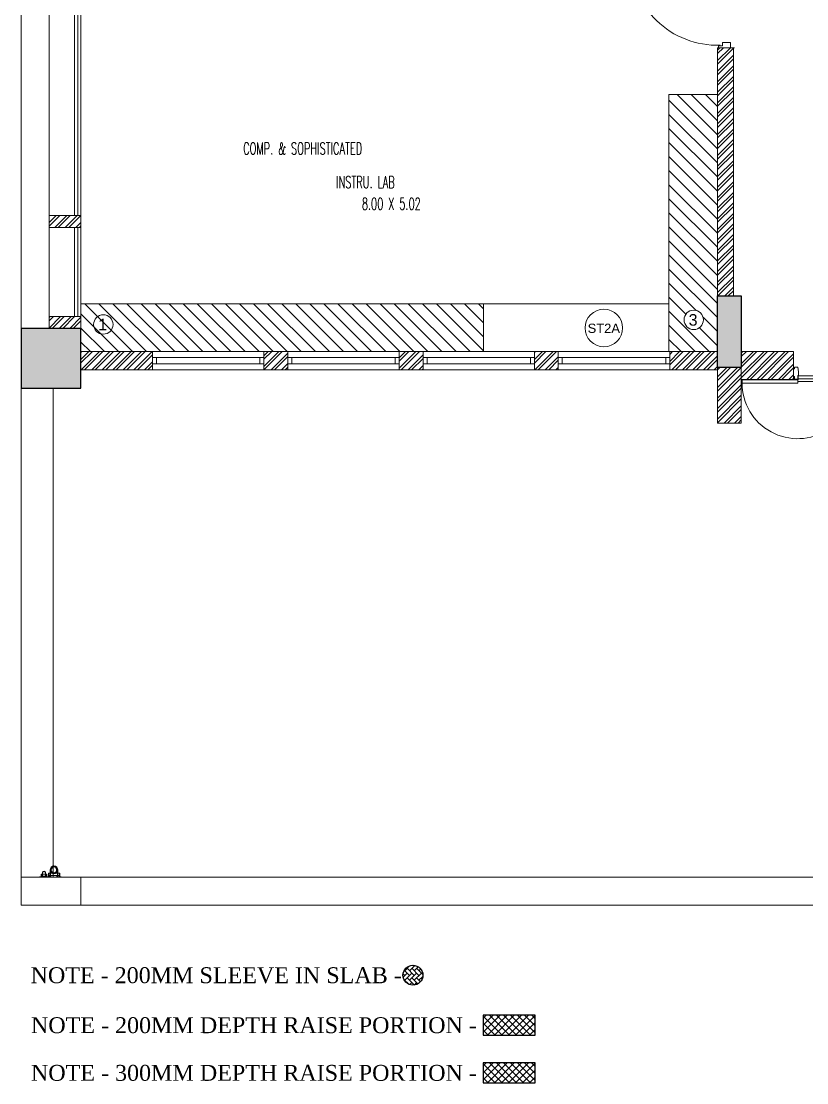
# Model space of a CAD drawing. Header units: inches. Extents: x 5899882 to 5988838, y -468923 to -96891.
# Drawn here: x 5958079 to 5967952, y -399516 to -386169 of the extents above; entities that cross this region are included whole.
import ezdxf

# ---------------------------------------------------------------- set-up
doc = ezdxf.new("R2010")
doc.units = ezdxf.units.IN
doc.header["$MEASUREMENT"] = 0
doc.linetypes.add('1', pattern=[0])
for name, color, linetype in [('0 slc  sleeve 200mm', 3, '1'), ('0 slc sleeve', 5, 'Continuous'), ('0- SLC ARCH LAYOUT', 7, 'Continuous'), ('0-SLC- Waste water down take', 6, 'Continuous'), ('0-SLC-100mm Soil Pipe', 190, 'Continuous'), ('0-SLC-DOMESTIC LINE', 5, 'DOMESTIC_LINE'), ('0-SLC-Raised portion', 1, 'Continuous')]:
    doc.layers.add(name, color=color, linetype=linetype)
for name, color, linetype, lineweight in [('0-SLC-CLAMPS', 7, 'Continuous', 9), ('0-SLC-P-Angle', 6, 'Continuous', 0), ('ARCL-HATCH-B', 8, 'Continuous', 5), ('ARLC-COL', 8, 'Continuous', 30), ('ARLC-DOOR-W', 8, 'Continuous', 5), ('ARLC-ELE0', 8, 'Continuous', 9), ('ARLC-EXIS.FURN', 8, 'Continuous', 9), ('ARLC-FUR (NOMN)', 8, 'Continuous', 9), ('ARLC-FURN', 8, 'Continuous', 9), ('ARLC-HATCH-C', 8, 'Continuous', 5), ('ARLC-TEXT0', 8, 'Continuous', 20), ('ARLC-WALL', 8, 'Continuous', 15)]:
    doc.layers.add(name, color=color, linetype=linetype, lineweight=lineweight)
doc.styles.add('ARIAL', font='tahoma.ttf')
doc.styles.add('RS', font='simplex8.shx', dxfattribs={"width": 0.6, "height": 150})
doc.styles.get("Standard").update_dxf_attribs({"font": 'arial.ttf'})
doc.linetypes.add('DOMESTIC_LINE', pattern='A,0.5,-0.2,["DWS",ARIAL,S=0.1,R=0,X=-0.1,Y=-0.05],-0.25', length=0.95)
pattern_1 = [(45, (-5568073.5, 103535), (-66.2912607, 66.2912607), []), (45, (-5568029.31, 103535), (-66.2912607, 66.2912607), [])]

# ---------------------------------------------------------------- blocks, each defined once
blk = doc.blocks.new('hjmh')
at = {"layer": 'ARLC-DOOR-W', "ltscale": 0.1}
for p, q in [((5668.312, -1072.854), (5667.201, -1072.854)), ((5667.201, -1072.854), (5667.201, -1072.894)), ((5668.312, -1072.894), (5668.312, -1072.854)), ((5667.201, -1072.894), (5668.312, -1072.894))]:
    blk.add_line(p, q, dxfattribs=at)
blk.add_arc((5668.299, -1072.899), 1.098, 179.7169, 271.8564, dxfattribs=at)
blk = doc.blocks.new('frame')
at = {"layer": 'ARLC-DOOR-W', "ltscale": 0.1}
for p, q in [((5733286, -31004), (5733286, -30939)), ((5733136, -31004), (5733136, -30979)), ((5733136, -31004), (5733286, -31004))]:
    blk.add_line(p, q, dxfattribs=at)
blk.add_lwpolyline([(5733286, -30939), (5733186, -30939), (5733186, -30979), (5733136, -30979)], dxfattribs=at)
blk = doc.blocks.new('A$C250334D4')
at = {"layer": 'ARCL-HATCH-B'}
h = blk.add_hatch(dxfattribs=at)
h.set_pattern_fill('ANSI32', color=256, scale=250)
h.set_pattern_definition(pattern_1)
h.paths.add_polyline_path([(21845, -29395), (21645, -29395), (21645, -32515), (21845, -32515)])
h = blk.add_hatch(dxfattribs=at)
h.set_pattern_fill('ANSI32', color=256, scale=250)
h.set_pattern_definition(pattern_1)
h.paths.add_polyline_path([(13645, -31505), (13565, -31505), (13245, -31505), (13245, -31655), (13645, -31655)])
h = blk.add_hatch(dxfattribs=at)
h.set_pattern_fill('ANSI32', color=256, scale=250)
h.set_pattern_definition(pattern_1)
h.paths.add_polyline_path([(13645, -32775), (13565, -32775), (13245, -32775), (13245, -32925), (13645, -32925)])
h = blk.add_hatch(dxfattribs=at)
h.set_pattern_fill('ANSI32', color=256, scale=250)
h.set_pattern_definition(pattern_1)
h.paths.add_polyline_path([(14545, -33215), (13645, -33215), (13645, -33445), (14545, -33445)])
h = blk.add_hatch(dxfattribs=at)
h.set_pattern_fill('ANSI32', color=256, scale=250)
h.set_pattern_definition(pattern_1)
h.paths.add_polyline_path([(16245, -33215), (15945, -33215), (15945, -33445), (16245, -33445)])
h = blk.add_hatch(dxfattribs=at)
h.set_pattern_fill('ANSI32', color=256, scale=250)
h.set_pattern_definition(pattern_1)
h.paths.add_polyline_path([(17945, -33215), (17645, -33215), (17645, -33445), (17945, -33445)])
h = blk.add_hatch(dxfattribs=at)
h.set_pattern_fill('ANSI32', color=256, scale=250)
h.set_pattern_definition(pattern_1)
h.paths.add_polyline_path([(19645, -33215), (19345, -33215), (19345, -33290), (19345, -33290), (19345, -33370), (19345, -33445), (19645, -33445)])
h = blk.add_hatch(dxfattribs=at)
h.set_pattern_fill('ANSI32', color=256, scale=250)
h.set_pattern_definition(pattern_1)
h.paths.add_polyline_path([(21045, -33215), (21045, -33290), (21045, -33290), (21045, -33370), (21045, -33445), (21645, -33445), (21645, -33415), (21645, -33215)])
h = blk.add_hatch(dxfattribs=at)
h.set_pattern_fill('ANSI32', color=256, scale=250)
h.set_pattern_definition(pattern_1)
h.paths.add_polyline_path([(22601, -33215), (21945, -33215), (21945, -33415), (21945, -33415), (21945, -33565), (22601, -33565)])
h = blk.add_hatch(dxfattribs=at)
h.set_pattern_fill('ANSI32', color=256, scale=250)
h.set_pattern_definition(pattern_1)
h.paths.add_polyline_path([(21945, -33415), (21645, -33415), (21645, -34115), (21945, -34115)])
at = {"layer": 'ARLC-HATCH-C'}
h = blk.add_hatch(dxfattribs=at)
h.set_pattern_fill('ANSI31', color=256, scale=1000, angle=90, style=0)
h.set_pattern_definition([(135, (-5612798, 103535), (-88.3883476, -88.3883476), [])])
h.paths.add_polyline_path([(21645, -29985), (21035, -29985), (21035, -33215), (21645, -33215)])
h.paths.add_polyline_path([(21469, -32817, -1), (21225, -32817, -1)], flags=16)
h.paths.add_polyline_path([(21246, -32930), (21433, -32930), (21433, -32707), (21246, -32707)], flags=24)
at = {"layer": 'ARLC-HATCH-C', "ltscale": 0.1}
for points in [[(21645, -33415), (21645, -32515), (21945, -32515), (21945, -33415)], [(12895, -32925), (12895, -33675), (13645, -33675), (13645, -32925)]]:
    blk.add_hatch(color=256, dxfattribs=at).paths.add_polyline_path(points)
at = {"layer": 'ARLC-HATCH-C'}
h = blk.add_hatch(dxfattribs=at)
h.set_pattern_fill('ANSI31', color=256, scale=1000, angle=90, style=0)
h.set_pattern_definition([(135, (-5568073.5, 103535), (-88.3883476, -88.3883476), [])])
h.paths.add_polyline_path([(13645, -33215), (18705, -33215), (18705, -32615), (13645, -32615)])
at = {"layer": 'ARLC-COL'}
for points in [[(21945, -33415), (21645, -33415), (21645, -32515), (21945, -32515)], [(13645, -32925), (12895, -32925), (12895, -33675), (13645, -33675)]]:
    blk.add_lwpolyline(points, close=True, dxfattribs=at)
at = {"layer": 'ARLC-DOOR-W', "ltscale": 0.1}
for p, q in [((13605, -28195), (13605, -31505)), ((13605, -31655), (13605, -32775)), ((22654, -33571), (21954, -33571)), ((22654, -33611), (21954, -33611)), ((22654, -33571), (22654, -33611)), ((22654, -33571), (22654, -33611))]:
    blk.add_line(p, q, dxfattribs=at)
at = {"layer": 'ARLC-DOOR-W', "extrusion": (-4.56449e-15, -1.72488e-07, 1)}
for p, q in [((22614, -33433), (22601, -33433)), ((22654, -33413), (22614, -33413)), ((22614, -33413), (22614, -33433)), ((22666, -33469), (22654, -33413)), ((22601, -33528), (22614, -33528)), ((22614, -33528), (22614, -33563)), ((22654, -33563), (22614, -33563)), ((22654, -33518), (22666, -33518)), ((22654, -33518), (22654, -33563)), ((22657, -33529), (22657, -33564)), ((22658, -33529), (22658, -33564)), ((22661, -33529), (22661, -33568))]:
    blk.add_line(p, q, dxfattribs=at)
at = {"layer": 'ARLC-DOOR-W'}
for p, q in [((22666, -33469), (22666, -33518)), ((21954, -33611), (21954, -33571)), ((22654, -33529), (22657, -33529)), ((22654, -33529), (22654, -33568)), ((22658, -33529), (22661, -33529)), ((22661, -33520), (24042, -33520)), ((22661, -33560), (22661, -33520)), ((22661, -33560), (24042, -33560))]:
    blk.add_line(p, q, dxfattribs=at)
for points in [[(13645, -28195), (13565, -28195), (13565, -31505), (13645, -31505)], [(13645, -31655), (13565, -31655), (13565, -32775), (13645, -32775)], [(14545, -33370), (14595, -33370), (14595, -33290), (14545, -33290)], [(14595, -33290), (14595, -33370), (15895, -33370), (15895, -33290)], [(15895, -33370), (15945, -33370), (15945, -33290), (15895, -33290)], [(16245, -33370), (16295, -33370), (16295, -33290), (16245, -33290)], [(16295, -33290), (16295, -33370), (17595, -33370), (17595, -33290)], [(17595, -33370), (17645, -33370), (17645, -33290), (17595, -33290)], [(17945, -33370), (17995, -33370), (17995, -33290), (17945, -33290)], [(17995, -33290), (17995, -33370), (19295, -33370), (19295, -33290)], [(19295, -33370), (19345, -33370), (19345, -33290), (19295, -33290)], [(19645, -33370), (19695, -33370), (19695, -33290), (19645, -33290)], [(19695, -33290), (19695, -33370), (20995, -33370), (20995, -33290)], [(20995, -33370), (21045, -33370), (21045, -33290), (20995, -33290)]]:
    blk.add_lwpolyline(points, close=True, dxfattribs=at)
blk.add_circle((22657, -33568), 3.5, dxfattribs=at)
blk.add_arc((22654, -33611), 700, 180, 4.1593, dxfattribs=at)
at = {"layer": 'ARLC-ELE0'}
for p, q in [((12895, -26775), (12895, -32925)), ((13245, -28195), (13245, -31505)), ((13245, -31655), (13245, -32775))]:
    blk.add_line(p, q, dxfattribs=at)
at = {"layer": 'ARLC-ELE0', "ltscale": 0.006}
for p, q in [((14545, -33215), (15945, -33215)), ((16245, -33215), (17645, -33215)), ((17945, -33215), (19345, -33215)), ((19645, -33215), (21045, -33215)), ((14545, -33445), (15945, -33445)), ((16245, -33445), (17645, -33445)), ((17945, -33445), (19345, -33445)), ((19645, -33445), (21045, -33445))]:
    blk.add_line(p, q, dxfattribs=at)
at = {"layer": 'ARLC-ELE0'}
for points in [[(12895, -33675), (13295, -33675), (13295, -39825), (12895, -39825)], [(13645, -39825), (12895, -39825), (12895, -40175), (13645, -40175)], [(34045, -39825), (34045, -40175), (13645, -40175), (13645, -39825)]]:
    blk.add_lwpolyline(points, close=True, dxfattribs=at)
at = {"layer": 'ARLC-EXIS.FURN'}
for points in [[(21035, -29985), (21035, -33215), (21645, -33215), (21645, -29985)], [(13645, -33215), (18705, -33215), (18705, -32615), (13645, -32615)]]:
    blk.add_lwpolyline(points, close=True, dxfattribs=at)
at = {"layer": 'ARLC-FUR (NOMN)'}
for centre, radius in [((20218, -32919), 236), ((21347, -32817), 122), ((13927, -32875), 122)]:
    blk.add_circle(centre, radius, dxfattribs=at)
at = {"layer": 'ARLC-FURN'}
blk.add_line((18705, -32615), (21035, -32615), dxfattribs=at)
at = {"layer": 'ARLC-HATCH-C', "ltscale": 0.1}
blk.add_line((22654, -33591), (24049, -33591), dxfattribs=at)
at = {"layer": 'ARLC-WALL', "ltscale": 0.1}
for p, q in [((21645, -29395), (21645, -32515)), ((21645, -29395), (21845, -29395)), ((21660, -29395), (21860, -29395)), ((21845, -29394), (21845, -32515)), ((13645, -29750), (13645, -29950)), ((13645, -33215), (14545, -33215)), ((14545, -33445), (14545, -33215)), ((15945, -33445), (15945, -33215)), ((15945, -33215), (16245, -33215)), ((17645, -33215), (17945, -33215)), ((19345, -33215), (19645, -33215)), ((21945, -33215), (22601, -33215)), ((22601, -33215), (22601, -33565)), ((13645, -33445), (14545, -33445)), ((15945, -33445), (16245, -33445)), ((17645, -33445), (17945, -33445)), ((19345, -33445), (19645, -33445)), ((21945, -33565), (22601, -33565))]:
    blk.add_line(p, q, dxfattribs=at)
at = {"layer": 'ARLC-WALL'}
for p, q in [((16245, -33445), (16245, -33215)), ((17645, -33445), (17645, -33215)), ((17945, -33445), (17945, -33215)), ((19345, -33445), (19345, -33215)), ((19645, -33445), (19645, -33215))]:
    blk.add_line(p, q, dxfattribs=at)
for points in [[(13245, -31505), (13645, -31505), (13645, -31655), (13245, -31655)], [(13245, -32775), (13645, -32775), (13645, -32925), (13245, -32925)]]:
    blk.add_lwpolyline(points, close=True, dxfattribs=at)
at = {"layer": 'ARLC-WALL', "ltscale": 0.1}
blk.add_lwpolyline([(21645, -33445), (21045, -33445), (21045, -33215), (21645, -33215)], dxfattribs=at)
blk.add_lwpolyline([(21645, -33415), (21945, -33415), (21945, -34115), (21645, -34115)], close=True, dxfattribs=at)
blk.add_blockref('frame', (-5711476, 1609))
at = {"layer": 'ARLC-DOOR-W', "ltscale": 0.1, "xscale": 1000, "yscale": 1000, "zscale": 1000}
blk.add_blockref('hjmh', (-5646655, 1044633), dxfattribs=at)
at = {"layer": 'ARLC-FUR (NOMN)'}
for s, height, p in [('1', 145, (13863, -32948)), ('3', 145, (21283, -32890)), ('ST2A', 116.3, (20014, -32981))]:
    blk.add_text(s, height=height, dxfattribs=at).set_placement(p)
at = {"layer": 'ARLC-TEXT0', "style": 'RS', "width": 0.6}
for s, p in [('COMP. & SOPHISTICATED', (15684, -30738)), (' INSTRU. LAB', (16790, -31161)), ('8.00 X 5.02', (17176, -31433))]:
    blk.add_text(s, height=150, dxfattribs=at).set_placement(p)
blk = doc.blocks.new('an80')
for points in [[(-46, 0), (-46, 66), (-51, 66), (-51, 76), (-35, 76), (-35, 66), (-40, 66), (-40, 0)], [(46, 0), (46, 66), (51, 66), (51, 76), (35, 76), (35, 66), (40, 66), (40, 0)]]:
    blk.add_lwpolyline(points)
for radius in [46, 40]:
    blk.add_arc((0, 0), radius, 180, 360)
blk = doc.blocks.new('80mm')
at = {"layer": '0-SLC- Waste water down take', "const_width": 5}
blk.add_lwpolyline([(-37.5, 0, 1), (37.5, 0, 1)], format="xyb", close=True, dxfattribs=at)
at = {"layer": '0-SLC- Waste water down take'}
for radius in [40, 35]:
    blk.add_circle((0, 0), radius, dxfattribs=at)
blk = doc.blocks.new('DSF')
at = {"layer": '0-SLC-CLAMPS'}
for points in [[(1498.45, 220.321), (1498.447, 220.321, -0.414214), (1498.442, 220.327), (1498.442, 220.327), (1498.461, 220.327), (1498.461, 220.274, -0.414214), (1498.456, 220.279), (1498.456, 220.316, 0.414214)], [(1498.604, 220.321), (1498.608, 220.321, 0.414214), (1498.613, 220.327), (1498.613, 220.327), (1498.593, 220.327), (1498.593, 220.274, 0.414214), (1498.599, 220.279), (1498.599, 220.316, -0.414214)]]:
    blk.add_lwpolyline(points, format="xyb", close=True, dxfattribs=at)
blk.add_lwpolyline([(1498.593, 220.306), (1498.461, 220.306), (1498.461, 220.274), (1498.593, 220.274)], close=True, dxfattribs=at)
at = {"layer": '0-SLC- Waste water down take', "lineweight": 0, "ltscale": 12, "xscale": 0.0010714285714286, "yscale": 0.0010714285714286, "zscale": 0.0010714285714286}
blk.add_blockref('80mm', (1498.524, 220.234), dxfattribs=at)
at = {"layer": '0-SLC-CLAMPS', "xscale": 0.0010714285714286, "yscale": 0.0010714285714286, "zscale": 0.0010714285714286}
blk.add_blockref('an80', (1498.524, 220.234), dxfattribs=at)
blk = doc.blocks.new('200SS')
at = {"layer": '0 slc  sleeve 200mm'}
h = blk.add_hatch(dxfattribs=at)
h.set_pattern_fill('AR-HBONE', color=3, scale=10.56007, angle=90)
h.set_pattern_definition([(135, (276793.653, -63998.61), (-59.7367777, 4e-15), [126.720842, -42.24028]), (225, (276763.784, -63968.74), (-59.7367777, 4e-15), [126.720842, -42.24028])])
edge = h.paths.add_edge_path()
edge.add_arc((0, 0), 125, 0, 360)
at = {"layer": '0 slc  sleeve 200mm', "color": 3}
blk.add_circle((0, 0), 125, dxfattribs=at)

msp = doc.modelspace()

# ---------------------------------------------------------------- hatches: boundary and pattern name
at = {"layer": '0-SLC-Raised portion'}
h = msp.add_hatch(dxfattribs=at)
h.set_pattern_fill('ANSI37', color=256, scale=500, angle=270)
h.set_pattern_definition([(315, (8743314.726, 206902.715), (44.1941738, 44.1941738), []), (45, (8743314.726, 206902.715), (-44.1941738, 44.1941738), [])])
h.paths.add_polyline_path([(5963886.4, -398916.5), (5964538, -398916.5), (5964538, -398666.5), (5963886.4, -398666.5)])
h = msp.add_hatch(dxfattribs=at)
h.set_pattern_fill('ANSI37', color=4, scale=500, angle=270)
h.set_pattern_definition([(315, (8743314.726, 206303.68), (44.1941738, 44.1941738), []), (45, (8743314.726, 206303.68), (-44.1941738, 44.1941738), [])])
h.paths.add_polyline_path([(5963886.4, -399515.5), (5964538, -399515.5), (5964538, -399265.5), (5963886.4, -399265.5)])

# ---------------------------------------------------------------- linework, layer by layer
msp.add_lwpolyline([(5963886.4, -398916.5), (5964538, -398916.5), (5964538, -398666.5), (5963886.4, -398666.5)], close=True, dxfattribs=at)
at = {"layer": '0-SLC-Raised portion', "color": 4}
msp.add_lwpolyline([(5963886.4, -399515.5), (5964538, -399515.5), (5964538, -399265.5), (5963886.4, -399265.5)], close=True, dxfattribs=at)

# ---------------------------------------------------------------- block references
at = {"layer": '0 slc  sleeve 200mm', "color": 3}
msp.add_blockref('200SS', (5963001.8, -398163.6), dxfattribs=at)
at = {"layer": '0- SLC ARCH LAYOUT'}
msp.add_blockref('A$C250334D4', (5945183.9, -357106.9), dxfattribs=at)

# ---------------------------------------------------------------- texts
at = {"layer": '0 slc sleeve', "color": 0, "char_height": 200, "width": 5970.763, "attachment_point": 1, "style": 'ARIAL'}
for s, insert in [('{\\fTimes New Roman|b0|i0|c0|p18;NOTE - 200MM SLEEVE IN SLAB -}', (5958196.5, -398063.3, 0)), ('{\\fTimes New Roman|b0|i0|c0|p18;NOTE - 200MM DEPTH RAISE PORTION -}', (5958200.9, -398691.8, 0)), ('{\\fTimes New Roman|b0|i0|c0|p18;NOTE - 300MM DEPTH RAISE PORTION -}', (5958200.9, -399290.9, 0))]:
    msp.add_mtext(s, dxfattribs=dict(at, insert=insert))

# ---------------------------------------------------------------- next in the draw order: linework, layer by layer
at = {"layer": '0-SLC-DOMESTIC LINE', "color": 5, "linetype": '1', "const_width": 3.2}
msp.add_lwpolyline([(5958364.6, -396892.7, 1), (5958364.6, -396858.6, 1), (5958364.6, -396892.7)], format="xyb", dxfattribs=at)
at = {"layer": '0-SLC-P-Angle', "color": 0}
for points in [[(5958322.8, -396927), (5958313, -396927, 0.4142136), (5958308.1, -396931.9), (5958308.1, -396931.9), (5958332.5, -396931.9), (5958332.5, -396892.7, 0.4142136), (5958327.6, -396897.6), (5958327.6, -396922.1, -0.4142136)], [(5958382.5, -396871.9), (5958382.5, -396917.8), (5958379.8, -396917.8), (5958379.8, -396923.1), (5958388.4, -396923.1), (5958388.4, -396917.8), (5958385.7, -396917.8), (5958385.7, -396871.9, 0.80169), (5958344.5, -396871.9), (5958344.5, -396917.8), (5958341.9, -396917.8), (5958341.9, -396923.1), (5958350.4, -396923.1), (5958350.4, -396917.8), (5958347.7, -396917.8), (5958347.7, -396871.9, -0.7661365)], [(5958407.1, -396927), (5958416.9, -396927, -0.4142136), (5958421.8, -396931.9), (5958421.8, -396931.9), (5958397.4, -396931.9), (5958397.4, -396892.7, -0.4142136), (5958402.2, -396897.6), (5958402.2, -396922.1, 0.4142136)]]:
    msp.add_lwpolyline(points, format="xyb", close=True, dxfattribs=at)
msp.add_lwpolyline([(5958397.5, -396892.7), (5958397.5, -396917.5), (5958332.5, -396917.5), (5958332.5, -396892.7)], close=True, dxfattribs=at)

# ---------------------------------------------------------------- next in the draw order: block references
at = {"layer": '0-SLC-100mm Soil Pipe', "color": 30, "xscale": -1000, "yscale": 1000, "zscale": 1000, "rotation": 180}
msp.add_blockref('DSF', (4459966.4, -176605.2), dxfattribs=at)

doc.saveas('drawing.dxf')
